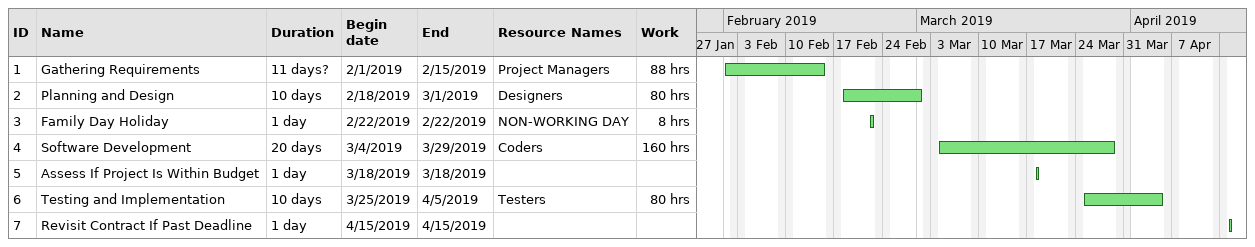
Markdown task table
| ID | Task | Duration | Start | Finish | Resources | Work (h) |
|---|---|---|---|---|---|---|
| 1 | Gathering Requirements | 11d? | 2019-02-01 | 2019-02-15 | Project Managers | 88 |
| 2 | Planning and Design | 10d | 2019-02-18 | 2019-03-01 | Designers | 80 |
| 3 | Family Day Holiday | 1d | 2019-02-22 | 2019-02-22 | NON-WORKING DAY | 8 |
| 4 | Software Development | 20d | 2019-03-04 | 2019-03-29 | Coders | 160 |
| 5 | Assess If Project Is Within Budget | 1d | 2019-03-18 | 2019-03-18 |  |  |
| 6 | Testing and Implementation | 10d | 2019-03-25 | 2019-04-05 | Testers | 80 |
| 7 | Revisit Contract If Past Deadline | 1d | 2019-04-15 | 2019-04-15 |  |  |
